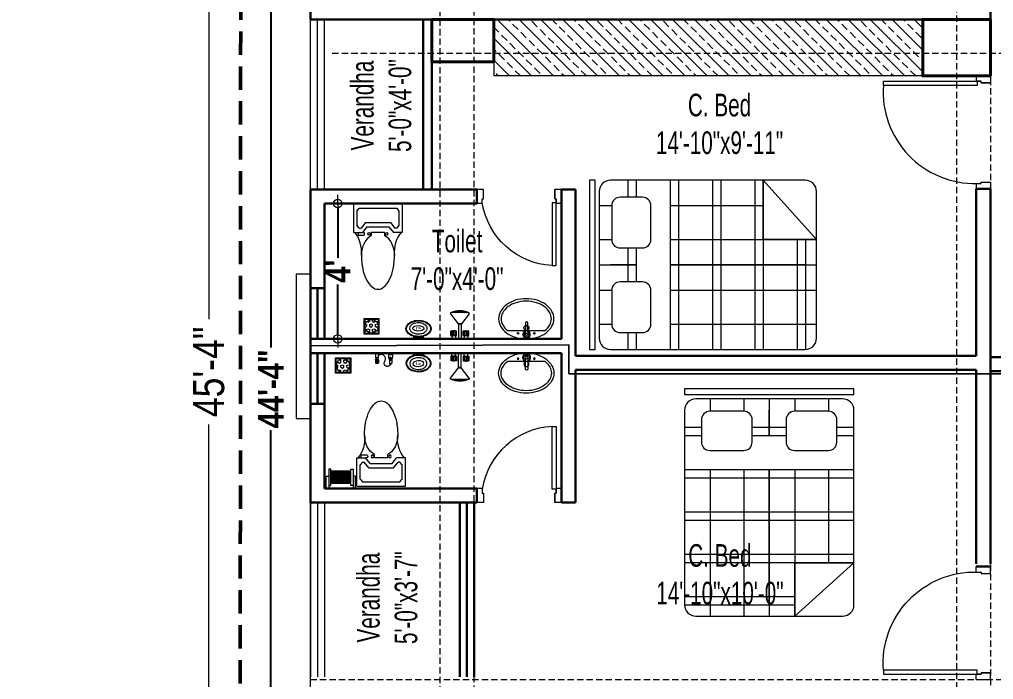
# Model space of a CAD drawing. Header units: inches. Extents: x 64086 to 138972, y -13497 to 16809.
# Drawn here: x 95059.7 to 95404.9, y -11753.7 to -11519.8 of the extents above; entities that cross this region are included whole.
import ezdxf

# ---------------------------------------------------------------- set-up
doc = ezdxf.new("R2010")
doc.units = ezdxf.units.IN
doc.header["$LTSCALE"] = 0.5
doc.header["$MEASUREMENT"] = 0
doc.header["$PDMODE"] = 2
doc.linetypes.add('DASHED', pattern=[0.75, 0.5, -0.25])
doc.layers.get('0').update_dxf_attribs({"lineweight": 13})
for name, color, linetype, lineweight in [('A-TOIL', 6, 'Continuous', 15), ('BEAM 2', 87, 'Continuous', 15), ('Boundary', 6, 'DASHED', 50), ('Center Line', 252, 'Continuous', 5), ('Column', 1, 'Continuous', 40), ('DIM', 5, 'Continuous', 13), ('DOOR', 30, 'Continuous', 20), ('e-tv+tel', 5, 'Continuous', 25), ('fixture', 24, 'Continuous', 13), ('fur', 42, 'Continuous', 15), ('P-BASIN1', 6, 'Continuous', 15), ('P-COMMODE', 6, 'Continuous', 15), ('P-FLOOR-DRAIN', 4, 'Continuous', 15), ('P-SH', 6, 'Continuous', 15), ('P-SHOWER', 7, 'Continuous', 15), ('P.cap', 4, 'Continuous', 20), ('railing', 30, 'Continuous', 15), ('Raling', 35, 'Continuous', 20), ('TEXT', 7, 'Continuous', 13), ('Text-2', 7, 'Continuous', 18), ('TEXT-IN', 7, 'Continuous', 15), ('text-s2', 7, 'Continuous', 20), ('Tree', 94, 'Continuous', 0), ('WALL', 7, 'Continuous', 30), ('WALL-0', 7, 'Continuous', 18), ('Wall_20', 253, 'Continuous', 20)]:
    doc.layers.add(name, color=color, linetype=linetype, lineweight=lineweight)
doc.layers.add('FURNITURE', color=157, linetype='Continuous')
doc.styles.add('1', font='ARIALN.TTF')
doc.styles.get("Standard").update_dxf_attribs({"font": 'ARIALNB.TTF'})
doc.styles.add('STYLE1', font='ARIALN.TTF', dxfattribs={"width": 0.8})
doc.linetypes.add('BATTING', pattern='A,0.0001,-0.1,[134,ltypeshp.shx,S=0.1,R=0,X=-0.1,Y=0],-0.2,[134,ltypeshp.shx,S=0.1,R=180,X=0.1,Y=0],-0.1', length=0.4001)
doc.dimstyles.new('1_8', dxfattribs={"dimtxt": 5, "dimasz": 1.5, "dimexe": 0.18, "dimexo": 0.0625, "dimgap": 0.125, "dimtad": 0, "dimdec": 0, "dimzin": 3, "dimdsep": 46, "dimlunit": 4, "dimtxsty": 'STYLE1', "dimblk": 'D', "dimcen": 3, "dimse1": 1, "dimse2": 1, "dimclrt": 7, "dimadec": 0, "dimazin": 0, "dimtfac": 1, "dimtdec": 0, "dimtix": 1, "dimtmove": 0, "dimatfit": 3, "dimldrblk": 'OPEN90', "dimfxl": 1, "dimtvp": 0.75, "dimtolj": 1, "dimtzin": 0, "dimarcsym": 0})
doc.dimstyles.new('Column Dim', dxfattribs={"dimtxt": 9, "dimasz": 1.5, "dimexe": 13.25, "dimexo": 11, "dimgap": 1, "dimtad": 0, "dimdec": 1, "dimzin": 0, "dimdsep": 46, "dimlunit": 4, "dimtxsty": 'Standard', "dimblk": 'DIM', "dimcen": 0, "dimse1": 1, "dimse2": 1, "dimclrd": 5, "dimclre": 5, "dimclrt": 7, "dimadec": 0, "dimazin": 0, "dimtfac": 1, "dimtdec": 1, "dimtofl": 0, "dimtmove": 2, "dimatfit": 3, "dimldrblk": 'DIM', "dimfxl": 1, "dimtolj": 1, "dimtzin": 0, "dimarcsym": 0})
doc.dimstyles.new('DIM-1-2', dxfattribs={"dimtxt": 8, "dimasz": 1.75, "dimexe": 3, "dimexo": 2, "dimgap": 3, "dimtad": 0, "dimdec": 0, "dimzin": 3, "dimdsep": 46, "dimlunit": 4, "dimtxsty": '1', "dimblk": 'OBLIQUE', "dimcen": 1, "dimdle": 2, "dimclrd": 256, "dimclre": 256, "dimclrt": 256, "dimadec": 0, "dimazin": 0, "dimtfac": 0.75, "dimtdec": 0, "dimtmove": 1, "dimatfit": 3, "dimldrblk": 'OBLIQUE', "dimfxl": 1, "dimtolj": 1, "dimtzin": 0, "dimlwd": -1, "dimlwe": -1, "dimarcsym": 0})
pattern_1 = [(225, (19362.28457, 30685.39488), (-0.0883883476, 0.0883883476), [])]

# ---------------------------------------------------------------- blocks, each defined once
blk = doc.blocks.new('D')
at = {"layer": 'DIM'}
for q in [(-1.125, 0), (0, 1.125), (1.125, 0), (0, -1.125)]:
    blk.add_line((0, 0), q, dxfattribs=at)
at = {"layer": 'DIM', "color": 6, "const_width": 0.375}
blk.add_lwpolyline([(-0.1875, 0, 1), (0.1875, 0, 1)], format="xyb", close=True, dxfattribs=at)
blk = doc.blocks.new('*D47')
at = {"layer": 'Defpoints', "color": 0, "transparency": 16777216}
for p in [(71204.6, -11684.75), (71193.77, -11806.11), (99510, -11806.11)]:
    blk.add_point(p, dxfattribs=at)
at = {"layer": 'text-s2', "color": 0, "lineweight": -2, "transparency": 16777216}
blk.add_line((71193.77, -11686.25), (71193.77, -11804.61), dxfattribs=at)
at = {"layer": 'text-s2', "color": 0, "lineweight": -2, "transparency": 16777216, "xscale": 1.5, "yscale": 1.5, "zscale": 1.5}
for p, rotation in [((71193.77, -11684.75), 90), ((71193.77, -11806.11), 270)]:
    blk.add_blockref('D', p, dxfattribs=dict(at, rotation=rotation))
at = {"layer": 'text-s2', "color": 7, "transparency": 16777216, "insert": (71189.94, -11745.43), "char_height": 5, "attachment_point": 5, "rotation": 90, "style": 'STYLE1'}
blk.add_mtext('\\A1;10\'-1"', dxfattribs=at)
blk = doc.blocks.new('_Open90')
at = {"layer": 'DIM', "color": 0, "lineweight": -2}
for p, q in [((0, 0), (-1, 0)), ((-0.5, 0.5), (0, 0)), ((0, 0), (-0.5, -0.5))]:
    blk.add_line(p, q, dxfattribs=at)
blk = doc.blocks.new('door-3')
at = {"layer": 'railing'}
for p, q in [((98873.42, -21113.88), (98873.42, -21080.69)), ((98873.42, -21080.69), (98874.85, -21080.69)), ((98874.85, -21080.69), (98874.85, -21113.88)), ((98836.75, -21118.64), (98836.75, -21113.64)), ((98838.65, -21113.64), (98836.75, -21113.64)), ((98838.66, -21113.88), (98838.66, -21115.31)), ((98838.66, -21113.88), (98838.66, -21115.31)), ((98874.85, -21113.88), (98873.42, -21113.88)), ((98876.75, -21113.64), (98874.85, -21113.64)), ((98874.85, -21113.88), (98874.85, -21115.31)), ((98874.85, -21115.31), (98874.85, -21113.88)), ((98876.75, -21113.64), (98876.75, -21118.64)), ((98838.66, -21115.31), (98839.13, -21115.31)), ((98839.13, -21115.31), (98839.13, -21118.64)), ((98839.13, -21115.31), (98839.13, -21118.64)), ((98874.37, -21115.31), (98874.37, -21118.64)), ((98874.37, -21118.64), (98874.37, -21115.31)), ((98874.37, -21115.31), (98874.85, -21115.31)), ((98839.13, -21118.64), (98836.75, -21118.64)), ((98876.75, -21118.64), (98874.37, -21118.64))]:
    blk.add_line(p, q, dxfattribs=at)
blk.add_arc((98871.12, -21113.08), 32.47, 85.9343, 181.4162, dxfattribs=at)
blk = doc.blocks.new('_Oblique')
at = {"color": 0, "linetype": 'ByBlock', "lineweight": -2}
blk.add_line((-0.5, -0.5), (0.5, 0.5), dxfattribs=at)
blk = doc.blocks.new('*D441')
at = {"layer": 'Defpoints', "color": 0, "ltscale": 3, "transparency": 16777216}
for p in [(95162.85, -11372.69), (95126.85, -11916.71), (95138.83, -11916.71)]:
    blk.add_point(p, dxfattribs=at)
at = {"layer": 'TEXT', "ltscale": 3, "transparency": 16777216}
for p, q in [((95128.85, -11372.69), (95123.85, -11372.69)), ((95126.85, -11370.69), (95126.85, -11626.02)), ((95126.85, -11918.71), (95126.85, -11663.39)), ((95128.85, -11916.71), (95123.85, -11916.71))]:
    blk.add_line(p, q, dxfattribs=at)
at = {"layer": 'TEXT', "ltscale": 3, "transparency": 16777216, "xscale": 1.75, "yscale": 1.75, "zscale": 1.75}
for p, rotation in [((95126.85, -11372.69), 90), ((95126.85, -11916.71), 270)]:
    blk.add_blockref('_Oblique', p, dxfattribs=dict(at, rotation=rotation))
at = {"layer": 'TEXT', "ltscale": 3, "transparency": 16777216, "insert": (95126.85, -11644.7), "char_height": 11, "attachment_point": 5, "rotation": 90, "style": '1'}
blk.add_mtext('\\A1;45\'-4"', dxfattribs=at)
blk = doc.blocks.new('toilet d')
at = {"layer": 'railing'}
for p, q in [((98951.72, -21113.88), (98951.72, -21091.64)), ((98951.72, -21091.64), (98953.15, -21091.64)), ((98953.15, -21091.64), (98953.15, -21113.88)), ((98925.06, -21118.64), (98925.06, -21113.64)), ((98927, -21113.64), (98925.06, -21113.64)), ((98926.96, -21113.88), (98926.96, -21115.31)), ((98926.96, -21113.88), (98926.96, -21115.31)), ((98953.15, -21113.88), (98951.72, -21113.88)), ((98955.06, -21113.64), (98953.15, -21113.64)), ((98953.15, -21113.88), (98953.15, -21115.31)), ((98953.15, -21115.31), (98953.15, -21113.88)), ((98955.06, -21113.64), (98955.06, -21118.64)), ((98926.96, -21115.31), (98927.44, -21115.31)), ((98927.44, -21115.31), (98927.44, -21118.64)), ((98927.44, -21115.31), (98927.44, -21118.64)), ((98952.68, -21115.31), (98952.68, -21118.64)), ((98952.68, -21118.64), (98952.68, -21115.31)), ((98952.68, -21115.31), (98953.15, -21115.31)), ((98927.44, -21118.64), (98925.06, -21118.64)), ((98955.06, -21118.64), (98952.68, -21118.64))]:
    blk.add_line(p, q, dxfattribs=at)
blk.add_arc((98953.17, -21118.15), 26.55, 93.112, 170.7406, dxfattribs=at)
blk = doc.blocks.new('p-basin11')
at = {"lineweight": 13}
for p, q in [((-0.49, 4.45), (-0.49, 0.85)), ((0.5, 0.86), (0.5, 4.45)), ((-7.44, 1.49), (7.15, 1.49))]:
    blk.add_line(p, q, dxfattribs=at)
for centre, radius in [((-3.35, 0.44), 0.298), ((-0.08, 2.58), 0.99), ((0, 0), 0.495), ((3.06, 0.44), 0.298)]:
    blk.add_circle(centre, radius, dxfattribs=at)
for centre, radius, start, end in [((-2.77, 4.78), 8.63, 126.0274, 150.3366), ((-1.18, 2.6), 11.33, 106.7647, 126.0274), ((-1.18, 2.6), 10.34, 106.7647, 126.0274), ((-1.18, 2.6), 10.34, 106.7647, 126.0274), ((-0.15, -0.85), 14.92, 90, 106.7647), ((-0.15, -0.85), 13.93, 90, 106.7647), ((-0.15, -0.85), 13.93, 90, 106.7647), ((-0.15, -0.85), 14.92, 73.2353, 90), ((-0.15, -0.85), 13.93, 73.2353, 90), ((-0.15, -0.85), 13.93, 73.2353, 90), ((0.89, 2.6), 10.34, 53.9726, 73.2353), ((0.89, 2.6), 10.34, 53.9726, 73.2353), ((0.89, 2.6), 11.33, 53.9726, 73.2353), ((2.48, 4.78), 8.63, 29.6634, 53.9726), ((-5.2, 6.16), 5.84, 150.3366, 180), ((-5.2, 6.16), 4.85, 150.3366, 180), ((-5.2, 6.16), 4.85, 150.3366, 180), ((-2.77, 4.78), 7.64, 126.0274, 150.3366), ((-2.77, 4.78), 7.64, 126.0274, 150.3366), ((2.48, 4.78), 7.64, 29.6634, 53.9726), ((4.9, 6.16), 4.85, 0, 29.6634), ((4.9, 6.16), 4.85, 360, 29.6634), ((4.9, 6.16), 5.84, 0, 29.6634), ((-5.2, 6.16), 5.84, 180, 209.6634), ((-5.2, 6.16), 4.85, 180, 209.6634), ((0, 4.45), 0.495, 0, 180), ((4.9, 6.16), 4.85, 330.3366, 0), ((4.9, 6.16), 5.84, 330.3366, 0), ((-2.77, 7.54), 8.63, 209.6634, 233.9726), ((-2.77, 7.54), 7.64, 209.6634, 232.3), ((-1.18, 9.72), 11.33, 233.9726, 253.2353), ((0, 0), 1.48, 109.6514, 70.3603), ((0, 0), 0.99, 120.3431, 59.7554), ((0.89, 9.72), 11.33, 286.7647, 306.0274), ((2.48, 7.54), 7.64, 307.7, 330.3366), ((2.48, 7.54), 8.63, 306.0274, 330.3366), ((-0.15, 13.16), 14.92, 253.2353, 270), ((-0.15, 13.16), 14.92, 270, 286.7647)]:
    blk.add_arc(centre, radius, start, end, dxfattribs=at)
blk = doc.blocks.new('pp-sh')
at = {"ltscale": 0.01}
h = blk.add_hatch(dxfattribs=at)
h.set_pattern_fill('ANSI31', color=256, style=0)
h.set_pattern_definition(pattern_1)
h.paths.add_polyline_path([(18743.58, 25839.35), (18749.1, 25839.35, 0.199471)])
h = blk.add_hatch(dxfattribs=at)
h.set_pattern_fill('ANSI31', color=256, style=0)
h.set_pattern_definition(pattern_1)
h.paths.add_polyline_path([(18745.89, 25835.65), (18746.8, 25835.65, -0.163612), (18746.84, 25835.78), (18745.84, 25835.78, -0.163612)])
for p, q in [((18743.4, 25839), (18745.84, 25835.78)), ((18749.1, 25839.35), (18743.58, 25839.35)), ((18749.28, 25839), (18746.84, 25835.78)), ((18746.84, 25835.78), (18745.84, 25835.78)), ((18746.8, 25835.65), (18745.89, 25835.65)), ((18745.89, 25835.65), (18745.89, 25831.13)), ((18746.8, 25835.65), (18746.8, 25831.13)), ((18745.28, 25833.51), (18743.51, 25833.51)), ((18743.51, 25832.08), (18743.51, 25833.51)), ((18745.28, 25832.08), (18743.51, 25832.08)), ((18743.8, 25832.04), (18743.8, 25831.13)), ((18743.95, 25832.08), (18743.95, 25833.51)), ((18744.54, 25833.62), (18744.26, 25833.62)), ((18744.26, 25833.59), (18744.26, 25833.62)), ((18744.4, 25833.59), (18744.4, 25833.62)), ((18744.4, 25832.08), (18744.4, 25833.51)), ((18744.54, 25833.59), (18744.54, 25833.62)), ((18744.84, 25832.08), (18744.84, 25833.51)), ((18744.99, 25832.04), (18744.99, 25831.13)), ((18745.28, 25832.08), (18745.28, 25833.51)), ((18747.4, 25832.08), (18747.4, 25833.51)), ((18747.4, 25833.51), (18749.17, 25833.51)), ((18747.4, 25832.08), (18749.17, 25832.08)), ((18747.69, 25832.04), (18747.69, 25831.13)), ((18747.84, 25832.08), (18747.84, 25833.51)), ((18748.15, 25833.59), (18748.15, 25833.62)), ((18748.15, 25833.62), (18748.42, 25833.62)), ((18748.29, 25833.59), (18748.29, 25833.62)), ((18748.29, 25832.08), (18748.29, 25833.51)), ((18748.42, 25833.59), (18748.42, 25833.62)), ((18748.73, 25832.08), (18748.73, 25833.51)), ((18748.88, 25832.04), (18748.88, 25831.13)), ((18749.17, 25832.08), (18749.17, 25833.51)), ((18748.88, 25831.13), (18743.8, 25831.13)), ((18746.8, 25831.13), (18745.89, 25831.13))]:
    blk.add_line(p, q, dxfattribs=at)
for centre, radius, start, end in [((18743.58, 25839.13), 0.222, 90, 216.0286), ((18746.34, 25832.71), 7.19, 67.4384, 112.5616), ((18749.1, 25839.13), 0.222, 323.9714, 90), ((18745.67, 25835.65), 0.222, 0, 37.1678), ((18747.02, 25835.65), 0.222, 142.8322, 180), ((18743.73, 25832.87), 0.68, 70.9882, 109.0118), ((18743.73, 25832.72), 0.68, 250.9882, 289.0118), ((18743.73, 25833.55), 0, 152.3346, 180), ((18744.4, 25832.37), 1.22, 68.7379, 111.2621), ((18744.18, 25832.87), 0.68, 70.9882, 109.0118), ((18744.18, 25832.72), 0.68, 250.9882, 289.0118), ((18744.62, 25832.87), 0.68, 70.9882, 109.0118), ((18744.62, 25832.72), 0.68, 250.9882, 289.0118), ((18745.06, 25832.87), 0.68, 70.9882, 109.0118), ((18745.06, 25832.72), 0.68, 250.9882, 289.0118), ((18747.62, 25832.87), 0.68, 70.9882, 109.0118), ((18747.62, 25832.72), 0.68, 250.9882, 289.0118), ((18748.29, 25832.37), 1.22, 68.7379, 111.2621), ((18748.06, 25832.87), 0.68, 70.9882, 109.0118), ((18748.06, 25832.72), 0.68, 250.9882, 289.0118), ((18748.51, 25832.87), 0.68, 70.9882, 109.0118), ((18748.51, 25832.72), 0.68, 250.9882, 289.0118), ((18748.95, 25832.87), 0.68, 70.9882, 109.0118), ((18748.95, 25832.72), 0.68, 250.9882, 289.0118), ((18748.95, 25833.55), 0, 0, 27.6654)]:
    blk.add_arc(centre, radius, start, end, dxfattribs=at)
blk = doc.blocks.new('RY')
at = {"layer": 'fixture'}
for p, q in [((227073.05, -59649.09), (227072.37, -59649.09)), ((227073.05, -59652.62), (227073.05, -59649.09)), ((227072.39, -59652.62), (227073.05, -59652.62)), ((227073.05, -59649.32), (227072.43, -59649.32)), ((227073.05, -59652.4), (227072.45, -59652.4)), ((227073.05, -59649.54), (227072.48, -59649.54)), ((227073.05, -59652.18), (227072.49, -59652.18)), ((227073.05, -59649.76), (227072.52, -59649.76)), ((227073.05, -59651.96), (227072.54, -59651.96)), ((227073.05, -59649.98), (227072.56, -59649.98)), ((227073.05, -59651.74), (227072.57, -59651.74)), ((227073.05, -59650.2), (227072.59, -59650.2)), ((227073.05, -59651.52), (227072.59, -59651.52)), ((227073.05, -59650.42), (227072.61, -59650.42)), ((227073.05, -59651.3), (227072.61, -59651.3)), ((227073.05, -59650.64), (227072.62, -59650.64)), ((227073.05, -59651.08), (227072.62, -59651.08)), ((227073.05, -59650.86), (227072.63, -59650.86))]:
    blk.add_line(p, q, dxfattribs=at)
at = {"layer": 'fixture', "color": 37}
blk.add_ellipse((227069.56, -59650.94), major_axis=(0.03, 1.96), ratio=0.508227, dxfattribs=at)
at = {"layer": 'fixture'}
for points, knots in [([(227069.67, -59655.34), (227070.14, -59655.34), (227070.61, -59655.17), (227071.49, -59654.46), (227071.88, -59653.92), (227072.44, -59652.6), (227072.61, -59651.83), (227072.64, -59650.26), (227072.52, -59649.46), (227072.02, -59648.09), (227071.65, -59647.51), (227070.8, -59646.71), (227070.32, -59646.49), (227069.39, -59646.39), (227068.91, -59646.52), (227068.01, -59647.13), (227067.6, -59647.62), (227066.98, -59648.88), (227066.78, -59649.63), (227066.67, -59651.2), (227066.76, -59652), (227067.19, -59653.43), (227067.53, -59654.05), (227068.36, -59654.94), (227068.83, -59655.21), (227069.42, -59655.33), (227069.54, -59655.34), (227069.67, -59655.34)], [0, 0, 0, 0, 0.512242, 0.512242, 1.024485, 1.024485, 1.536727, 1.536727, 2.04897, 2.04897, 2.561212, 2.561212, 3.073455, 3.073455, 3.585697, 3.585697, 4.09794, 4.09794, 4.610182, 4.610182, 5.122425, 5.122425, 5.634667, 5.634667, 6.14691, 6.14691, 6.283185, 6.283185, 6.283185, 6.283185]), ([(227069.67, -59655.14), (227070.05, -59655.14), (227070.44, -59655.01), (227071.19, -59654.47), (227071.55, -59654.05), (227072.1, -59652.97), (227072.3, -59652.32), (227072.46, -59650.96), (227072.43, -59650.24), (227072.15, -59648.92), (227071.9, -59648.32), (227071.27, -59647.37), (227070.89, -59647.03), (227070.12, -59646.65), (227069.74, -59646.59), (227068.97, -59646.73), (227068.58, -59646.93), (227067.86, -59647.63), (227067.53, -59648.13), (227067.07, -59649.31), (227066.93, -59650), (227066.89, -59651.43), (227067, -59652.18), (227067.43, -59653.43), (227067.73, -59653.96), (227068.41, -59654.72), (227068.79, -59654.96), (227069.34, -59655.12), (227069.5, -59655.14), (227069.67, -59655.14)], [0, 0, 0, 0, 0.466932, 0.466932, 0.933864, 0.933864, 1.400796, 1.400796, 1.867727, 1.867727, 2.334659, 2.334659, 2.801591, 2.801591, 3.268523, 3.268523, 3.735455, 3.735455, 4.202387, 4.202387, 4.669318, 4.669318, 5.165008, 5.165008, 5.62593, 5.62593, 6.080806, 6.080806, 6.283185, 6.283185, 6.283185, 6.283185])]:
    blk.add_open_spline(points, degree=3, knots=knots, dxfattribs=at)
at = {"layer": 'fixture', "color": 37}
blk.add_open_spline([(227069.6, -59647.92), (227069.34, -59647.91), (227069.09, -59647.98), (227068.25, -59648.39), (227067.93, -59648.94), (227067.55, -59650.04), (227067.47, -59650.66), (227067.53, -59651.62), (227067.59, -59651.97), (227067.78, -59652.58), (227067.9, -59652.86), (227068.21, -59653.33), (227068.41, -59653.53), (227068.88, -59653.84), (227069.16, -59653.93), (227069.74, -59653.97), (227070.04, -59653.9), (227070.53, -59653.65), (227070.73, -59653.47), (227071.05, -59653.09), (227071.17, -59652.88), (227071.47, -59652.22), (227071.57, -59651.72), (227071.64, -59650.73), (227071.6, -59650.22), (227071.4, -59649.43), (227071.28, -59649.13), (227070.94, -59648.58), (227070.71, -59648.32), (227070.17, -59648.01), (227069.9, -59647.92), (227069.6, -59647.92)], degree=3, knots=[0, 0, 0, 0, 0.251826, 0.251826, 0.981976, 0.981976, 1.712126, 1.712126, 2.138681, 2.138681, 2.508948, 2.508948, 2.825837, 2.825837, 3.120106, 3.120106, 3.414376, 3.414376, 3.708645, 3.708645, 4.002915, 4.002915, 4.608496, 4.608496, 5.214077, 5.214077, 5.606251, 5.606251, 5.998425, 5.998425, 6.283185, 6.283185, 6.283185, 6.283185], dxfattribs=at)
at = {"layer": 'fixture', "color": 37, "text_generation_flag": 4}
blk.add_text('Lux ', height=0.75, rotation=90, dxfattribs=at).set_placement((227069.24, -59651.81))
blk = doc.blocks.new('*X21')
at = {"color": 0}
for p, q in [((349.22, 2157.49), (349.37, 2157.49)), ((349.69, 2156.94), (349.37, 2157.49)), ((350.31, 2158.03), (350.62, 2158.57)), ((350.62, 2157.49), (350.31, 2158.03)), ((350.62, 2158.57), (351.25, 2158.57)), ((350.62, 2157.49), (351.25, 2157.49)), ((351.56, 2158.03), (351.25, 2158.57)), ((351.25, 2157.49), (351.56, 2158.03)), ((352.19, 2156.94), (352.5, 2157.49)), ((352.5, 2157.49), (353.12, 2157.49)), ((353.44, 2156.94), (353.12, 2157.49)), ((348.86, 2156.4), (349.37, 2156.4)), ((349, 2155.32), (349.37, 2155.32)), ((349.37, 2156.4), (349.69, 2156.94)), ((349.69, 2154.78), (349.37, 2155.32)), ((349.51, 2154.48), (349.69, 2154.78)), ((350.31, 2155.86), (350.62, 2156.4)), ((350.62, 2155.32), (350.31, 2155.86)), ((350.41, 2153.86), (350.62, 2154.24)), ((350.62, 2156.4), (351.25, 2156.4)), ((350.62, 2155.32), (351.25, 2155.32)), ((350.62, 2154.24), (351.25, 2154.24)), ((351.56, 2155.86), (351.25, 2156.4)), ((351.25, 2155.32), (351.56, 2155.86)), ((351.56, 2153.7), (351.25, 2154.24)), ((352.5, 2156.4), (352.19, 2156.94)), ((352.19, 2154.78), (352.5, 2155.32)), ((352.5, 2154.24), (352.19, 2154.78)), ((352.5, 2156.4), (353.12, 2156.4)), ((352.5, 2155.32), (353.12, 2155.32)), ((352.5, 2154.24), (352.92, 2154.24)), ((353.12, 2156.4), (353.44, 2156.94)), ((353.43, 2154.79), (353.12, 2155.32)), ((351.56, 2153.69), (351.56, 2153.7))]:
    blk.add_line(p, q, dxfattribs=at)
blk = doc.blocks.new('P-FLOOR')
at = {"layer": 'P-FLOOR-DRAIN'}
for points in [[(-2.08, 5.48), (-2.08, 0.98), (2.42, 0.98), (2.42, 5.48)], [(-1.85, 5.25), (-1.85, 1.2), (2.2, 1.2), (2.2, 5.25)]]:
    blk.add_lwpolyline(points, close=True, dxfattribs=at)
blk.add_circle((0.17, 3.23), 2.02, dxfattribs=at)
at = {"layer": 'P-FLOOR-DRAIN', "xscale": 0.8, "yscale": 0.8, "zscale": 0.8, "rotation": 270}
blk.add_blockref('*X21', (-1724.74, 284.25), dxfattribs=at)
blk = doc.blocks.new('A$C3B0820DD')
at = {"layer": 'A-TOIL'}
for p, q in [((0, 26.47), (0, 17.65)), ((0, 26.47), (15.1, 26.47)), ((1.03, 24.26), (1.72, 25.14)), ((1.03, 24.26), (1.03, 19.85)), ((1.72, 25.14), (13.38, 25.14)), ((13.38, 25.14), (14.07, 24.26)), ((14.07, 24.26), (14.07, 19.85)), ((15.1, 26.47), (15.1, 17.65)), ((1.72, 18.97), (1.03, 19.85)), ((1.72, 18.97), (2.32, 18.97)), ((3.69, 20.73), (2.32, 18.97)), ((4.12, 19.41), (2.74, 17.65)), ((3.69, 20.73), (11.41, 20.73)), ((4.12, 19.41), (10.98, 19.41)), ((10.98, 19.41), (12.35, 17.65)), ((11.41, 20.73), (12.78, 18.97)), ((13.38, 18.97), (12.78, 18.97)), ((14.07, 19.85), (13.38, 18.97)), ((0, 17.65), (2.74, 17.65)), ((1.37, 17.65), (1.37, 16.76)), ((1.37, 16.76), (3.09, 16.76)), ((3.09, 17.65), (2.74, 17.65)), ((5.49, 17.65), (5.49, 16.65)), ((9.61, 17.65), (5.49, 17.65)), ((9.61, 17.65), (9.61, 16.65)), ((15.1, 17.65), (12.35, 17.65))]:
    blk.add_line(p, q, dxfattribs=at)
for centre, major_axis, start_param, end_param in [((-3.71, 11.66), (0, 7.94), 4.576272, 5.566047), ((7.55, 10.59), (0, 6.62), 0.411517, 1.570796), ((3.09, 17.2), (0, 0.441), 3.141593, 6.283185), ((4.8, 17.2), (0, 0.441), 4.712389, 10.995574), ((7.55, 10.59), (0, 6.62), -1.570796, -0.411517), ((10.29, 17.2), (0, 0.441), 4.712389, 10.995574), ((18.81, 11.66), (0, 7.94), 0.717138, 1.706913), ((15.53, 10.59), (0, 16.88), 1.570797, 1.824118), ((-0.44, 10.59), (0, 16.88), 4.459068, 4.712388), ((11.59, 9.28), (0, 11.65), 1.824118, 2.129396), ((3.5, 9.28), (0, 11.65), 4.153789, 4.459067), ((9.11, 7.28), (0, 7.88), 2.129396, 2.556312), ((5.99, 7.28), (0, 7.88), 3.726874, 4.153789), ((7.55, 4.25), (0, 4.25), 2.556313, 3.141592), ((7.55, 4.25), (0, 4.25), 3.141593, 3.726873)]:
    blk.add_ellipse(centre, major_axis=major_axis, ratio=0.777778, start_param=start_param, end_param=end_param, dxfattribs=at)
blk = doc.blocks.new('lilklkl')
at = {"color": 23}
for p, q in [((19201.27, -4998.29), (19141.27, -4998.29)), ((19141.27, -4998.29), (19141.27, -5000.29)), ((19141.27, -5000.29), (19201.27, -5000.29)), ((19201.27, -5000.29), (19201.27, -4998.29)), ((19167.27, -5001.79), (19145.27, -5001.79)), ((19197.27, -5001.79), (19162.27, -5001.79)), ((19171.27, -5001.79), (19171.27, -5014.9)), ((19141.27, -5005.79), (19141.27, -5074.79)), ((19171.27, -5014.9), (19171.27, -5005.79)), ((19201.27, -5074.79), (19201.27, -5005.79)), ((19171.27, -5074.79), (19171.27, -5026.9)), ((19171.27, -5026.9), (19171.27, -5078.79)), ((19145.27, -5078.79), (19175.27, -5078.79)), ((19175.27, -5078.79), (19197.27, -5078.79))]:
    blk.add_line(p, q, dxfattribs=at)
at = {"color": 33}
for p, q in [((19150.27, -5001.79), (19150.27, -5006.19)), ((19162.27, -5001.79), (19162.27, -5006.19)), ((19180.27, -5001.79), (19180.27, -5006.19)), ((19192.27, -5001.79), (19192.27, -5006.19)), ((19147.23, -5011.9), (19141.27, -5011.9)), ((19171.27, -5011.9), (19165.21, -5011.9)), ((19177.23, -5011.9), (19171.27, -5011.9)), ((19201.27, -5011.9), (19195.21, -5011.9)), ((19147.24, -5014.9), (19141.27, -5014.9)), ((19171.27, -5014.9), (19165.2, -5014.9)), ((19177.24, -5014.9), (19171.27, -5014.9)), ((19201.27, -5014.9), (19195.2, -5014.9)), ((19171.27, -5026.9), (19141.27, -5026.9)), ((19150.27, -5026.9), (19150.27, -5078.79)), ((19162.27, -5026.9), (19162.27, -5078.79)), ((19201.27, -5026.9), (19171.27, -5026.9)), ((19180.27, -5026.9), (19180.27, -5078.79)), ((19192.27, -5026.9), (19192.27, -5059.9)), ((19171.27, -5029.9), (19141.27, -5029.9)), ((19201.27, -5029.9), (19171.27, -5029.9)), ((19171.27, -5041.9), (19141.27, -5041.9)), ((19201.27, -5041.9), (19171.27, -5041.9)), ((19171.27, -5044.9), (19141.27, -5044.9)), ((19201.27, -5044.9), (19171.27, -5044.9)), ((19171.27, -5056.9), (19141.27, -5056.9)), ((19171.27, -5059.9), (19141.27, -5059.9)), ((19201.27, -5056.9), (19171.27, -5056.9)), ((19201.27, -5059.9), (19171.27, -5059.9)), ((19171.27, -5071.9), (19141.27, -5071.9)), ((19180.27, -5071.9), (19171.27, -5071.9)), ((19171.27, -5074.9), (19141.27, -5074.9)), ((19180.27, -5074.9), (19171.27, -5074.9))]:
    blk.add_line(p, q, dxfattribs=at)
at = {"color": 40}
for p, q in [((19162.21, -5006.19), (19150.23, -5006.19)), ((19192.21, -5006.19), (19180.23, -5006.19)), ((19147.23, -5009.2), (19147.24, -5017.1)), ((19165.2, -5017.09), (19165.21, -5009.2)), ((19177.23, -5009.2), (19177.24, -5017.1)), ((19195.2, -5017.09), (19195.21, -5009.2)), ((19150.24, -5020.09), (19162.2, -5020.09)), ((19180.24, -5020.09), (19192.2, -5020.09))]:
    blk.add_line(p, q, dxfattribs=at)
at = {"color": 23}
for centre, start, end in [((19145.27, -5005.79), 90, 180), ((19197.27, -5005.79), 0, 90), ((19145.27, -5074.79), 180, 270), ((19197.27, -5074.79), 270, 0)]:
    blk.add_arc(centre, 4, start, end, dxfattribs=at)
at = {"color": 40}
for centre, start, end in [((19150.23, -5009.19), 90, 180.1414), ((19162.21, -5009.19), 359.8975, 90), ((19180.23, -5009.19), 90, 180.1414), ((19192.21, -5009.19), 359.8975, 90), ((19150.24, -5017.09), 180.1414, 270), ((19162.2, -5017.09), 270, 359.8975), ((19180.24, -5017.09), 180.1414, 270), ((19192.2, -5017.09), 270, 359.8975)]:
    blk.add_arc(centre, 3, start, end, dxfattribs=at)
at = {"layer": 'DOOR'}
for p, q in [((19201.27, -5059.9), (19180.27, -5078.79)), ((19180.27, -5078.79), (19180.27, -5059.9)), ((19180.27, -5059.9), (19201.27, -5059.9))]:
    blk.add_line(p, q, dxfattribs=at)
blk = doc.blocks.new('A$C32C23EB6')
at = {"layer": 'fur'}
blk.add_blockref('lilklkl', (-19141.27, 5078.79), dxfattribs=at)
blk = doc.blocks.new('TISSUE-2')
at = {"color": 11}
for points in [[(-2.88, 0), (-3.49, 0), (-3.49, -2.95), (-2.88, -2.95)], [(2.88, 0), (3.49, 0), (3.49, -2.95), (2.88, -2.95)], [(-2.38, -4.57), (-2.88, -4.57), (-2.88, -0.73), (-2.38, -0.73)], [(2.38, -4.57), (2.88, -4.57), (2.88, -0.73), (2.38, -0.73)]]:
    blk.add_lwpolyline(points, close=True, dxfattribs=at)
mesh = blk.add_polymesh((2, 13), dxfattribs=at)
for k, corner in enumerate([(2.38, -4.08), (2.38, -3.99, 0.33), (2.38, -3.83, 0.63), (2.38, -3.6, 0.89), (2.38, -3.32, 1.08), (2.38, -3, 1.2), (2.38, -2.65, 1.25), (2.38, -2.31, 1.2), (2.38, -1.99, 1.08), (2.38, -1.71, 0.89), (2.38, -1.48, 0.63), (2.38, -1.32, 0.33), (2.38, -1.23), (-2.38, -4.08), (-2.38, -3.99, 0.33), (-2.38, -3.83, 0.63), (-2.38, -3.6, 0.89), (-2.38, -3.32, 1.08), (-2.38, -3, 1.2), (-2.38, -2.65, 1.25), (-2.38, -2.31, 1.2), (-2.38, -1.99, 1.08), (-2.38, -1.71, 0.89), (-2.38, -1.48, 0.63), (-2.38, -1.32, 0.33), (-2.38, -1.23)]):
    mesh.set_mesh_vertex(divmod(k, 13), corner)
blk = doc.blocks.new('P-SH')
at = {"layer": 'Tree', "lineweight": 9}
for p, q in [((-82, 8), (-77, 13)), ((-82, 8), (-82, -25)), ((-78, 12), (-50, 12)), ((-52, 31), (-77, 31)), ((-77, 13), (-52, 13)), ((-54, 29), (-74, 29)), ((-47, 8), (-52, 13)), ((-47, 8), (-47, -25)), ((113, 64), (63, 64)), ((85, 13), (74, 13)), ((75, 13), (75, -31)), ((102, 13), (91, 13)), ((101, 13), (101, -31)), ((-82, -25), (-77, -30)), ((-78, -28), (-50, -28)), ((-77, -30), (-52, -30)), ((-47, -25), (-52, -30)), ((94, -38), (82, -38))]:
    blk.add_line(p, q, dxfattribs=at)
at = {"layer": 'Tree', "lineweight": 0}
for p, q in [((-81, 9), (-81, -26)), ((-78, 12), (-78, -28)), ((-78, 10), (-78, -27)), ((-74, 12), (-74, -28)), ((-72, 12), (-72, -28)), ((-66, 12), (-66, -28)), ((-63, 12), (-63, -28)), ((-57, 12), (-57, -28)), ((-54, 12), (-54, -28)), ((-50, 12), (-50, -28)), ((-48, 9), (-48, -26))]:
    blk.add_line(p, q, dxfattribs=at)
at = {"layer": 'Tree', "linetype": 'BATTING', "lineweight": 0, "ltscale": 0.05}
for p, q in [((-46, 57), (-52, 57)), ((85, -43), (85, -38))]:
    blk.add_line(p, q, dxfattribs=at)
at = {"layer": 'Tree', "lineweight": 9}
blk.add_lwpolyline([(-77, 31), (-77, 83), (-52, 83), (-52, 31)], dxfattribs=at)
at = {"layer": 'Tree', "lineweight": 0}
for points in [[(-74, 13), (-74, 31)], [(-54, 31), (-54, 13)]]:
    blk.add_lwpolyline(points, dxfattribs=at)
at = {"layer": 'Tree', "linetype": 'BATTING', "lineweight": 0, "ltscale": 0.05}
blk.add_lwpolyline([(85, -43, -0.444808), (42, -66, -0.536293), (28, -1, 0.793827), (-46, 57, 2.054494)], format="xyb", dxfattribs=at)
at = {"layer": 'Tree', "lineweight": 9}
blk.add_lwpolyline([(113, 43), (113, 70, 0.414214), (107, 77), (69, 77, 0.414214), (63, 70), (63, 43)], format="xyb", dxfattribs=at)
at = {"layer": 'Tree', "lineweight": 0}
blk.add_lwpolyline([(91, 0), (85, 0), (85, 38), (91, 38)], close=True, dxfattribs=at)
at = {"layer": 'Tree', "lineweight": 9}
for centre, radius, start, end in [((116, 47), 53.1, 176.6429, 220.6059), ((60, 47), 53.1, 319.3941, 3.3571), ((82, -31), 6.35, 180, 270), ((94, -31), 6.35, 270, 0)]:
    blk.add_arc(centre, radius, start, end, dxfattribs=at)
blk = doc.blocks.new('DIM')
at = {"layer": 'DIM'}
for q in [(-2, 0), (0, 2), (0, -2), (2, 0)]:
    blk.add_line((0, 0), q, dxfattribs=at)
blk.add_circle((0, 0), 1, dxfattribs=at)
blk = doc.blocks.new('*D462')
at = {"layer": 'Defpoints', "color": 0, "ltscale": 15, "transparency": 16777216}
for p in [(95162.83, -11384.69), (95148.82, -11916.71), (95162.83, -11916.71)]:
    blk.add_point(p, dxfattribs=at)
at = {"layer": 'TEXT-IN', "color": 5, "lineweight": -2, "ltscale": 15, "transparency": 16777216}
for p, q in [((95148.82, -11386.19), (95148.82, -11636.06)), ((95148.82, -11915.21), (95148.82, -11665.33))]:
    blk.add_line(p, q, dxfattribs=at)
at = {"layer": 'TEXT-IN', "color": 5, "lineweight": -2, "ltscale": 15, "transparency": 16777216, "xscale": 1.5, "yscale": 1.5, "zscale": 1.5}
for p, rotation in [((95148.82, -11384.69), 90), ((95148.82, -11916.71), 270)]:
    blk.add_blockref('DIM', p, dxfattribs=dict(at, rotation=rotation))
at = {"layer": 'TEXT-IN', "color": 7, "ltscale": 15, "transparency": 16777216, "insert": (95148.82, -11650.7), "char_height": 9, "attachment_point": 5, "rotation": 90}
blk.add_mtext('\\A1;44\'-4"', dxfattribs=at)
blk = doc.blocks.new('*D551')
at = {"layer": 'Defpoints', "color": 0, "lineweight": 30, "ltscale": 15, "transparency": 16777216}
for p in [(95173.31, -11585.03), (95172.51, -11633.03), (95173.31, -11633.03)]:
    blk.add_point(p, dxfattribs=at)
at = {"layer": 'WALL', "color": 5, "lineweight": -2, "ltscale": 15, "transparency": 16777216}
for p, q in [((95172.51, -11586.53), (95172.51, -11604.26)), ((95172.51, -11631.53), (95172.51, -11613.8))]:
    blk.add_line(p, q, dxfattribs=at)
at = {"layer": 'WALL', "color": 5, "lineweight": -2, "ltscale": 15, "transparency": 16777216, "xscale": 1.5, "yscale": 1.5, "zscale": 1.5}
for p, rotation in [((95172.51, -11585.03), 90), ((95172.51, -11633.03), 270)]:
    blk.add_blockref('DIM', p, dxfattribs=dict(at, rotation=rotation))
at = {"layer": 'WALL', "color": 7, "lineweight": 30, "ltscale": 15, "transparency": 16777216, "insert": (95172.51, -11609.03), "char_height": 9, "attachment_point": 5, "rotation": 90}
blk.add_mtext("\\A1;4'", dxfattribs=at)

msp = doc.modelspace()

# ---------------------------------------------------------------- hatches: boundary and pattern name
at = {"layer": 'Center Line', "linetype": 'ByBlock', "ltscale": 3}
h = msp.add_hatch(dxfattribs=at)
h.set_pattern_fill('ANSI33', color=256, scale=22, angle=270, style=0)
h.set_pattern_definition([(315, (20895.5574, 30891.96), (3.8890873, 3.8890873), []), (315, (20895.5574, 30888.071), (3.8890873, 3.8890873), [2.75, -1.375])])
h.paths.add_polyline_path([(95379.83, -11519.84), (95227.83, -11519.84), (95227.83, -11531.84), (95379.83, -11531.84)])
h.paths.add_polyline_path([(95379.83, -11531.84), (95227.83, -11531.84), (95227.83, -11534.84), (95227.83, -11539.84), (95379.83, -11539.84)])

# ---------------------------------------------------------------- linework, layer by layer
at = {"layer": 'BEAM 2', "linetype": 'DASHED', "ltscale": 9}
for p, q in [((95391.83, -11376.69), (95391.83, -11896.71)), ((95208.83, -11896.71), (95208.83, -11384.69)), ((95220.83, -11916.71), (95220.83, -11384.69)), ((95403.83, -11395.69), (95403.83, -11916.71)), ((96235.97, -11531.84), (95169.97, -11531.84)), ((95162.83, -11753.71), (96337.83, -11753.71))]:
    msp.add_line(p, q, dxfattribs=at)
at = {"layer": 'Boundary', "color": 1, "ltscale": 33}
msp.add_lwpolyline([(96338.26, -11335.63), (96481.85, -11940.62), (95137.85, -11940.71), (95138.26, -11336.71), (96338.26, -11335.63)], dxfattribs=at)
at = {"layer": 'Center Line', "linetype": 'ByBlock', "ltscale": 3}
for p in [(95227.83, -11534.84), (95379.83, -11539.84)]:
    msp.add_line(p, (95227.83, -11539.84), dxfattribs=at)
at = {"layer": 'Column'}
for points in [[(95205.83, -11519.84), (95205.83, -11534.84), (95227.83, -11534.84), (95227.83, -11519.84)], [(95205.83, -11519.84), (95205.83, -11534.84), (95227.83, -11534.84), (95227.83, -11519.84)], [(95403.83, -11539.84), (95403.83, -11519.84), (95379.83, -11519.84), (95379.83, -11539.84)], [(95403.83, -11539.84), (95403.83, -11519.84), (95379.83, -11519.84), (95379.83, -11539.84)]]:
    msp.add_lwpolyline(points, close=True, dxfattribs=at)
at = {"layer": 'e-tv+tel', "lineweight": 30}
for p, q in [((95202.83, -11580.03), (95202.83, -11519.84)), ((95205.83, -11580.03), (95205.83, -11519.84)), ((95162.83, -11633.03), (95162.83, -11615.03)), ((95165.33, -11615.03), (95165.33, -11633.03)), ((95167.83, -11615.03), (95167.83, -11633.03)), ((95162.83, -11656.03), (95162.83, -11638.03)), ((95165.33, -11656.03), (95165.33, -11638.03)), ((95167.83, -11656.03), (95167.83, -11638.03)), ((95215.83, -11691.03), (95215.83, -11752.71)), ((95218.33, -11691.03), (95218.33, -11752.71)), ((95220.83, -11691.03), (95220.83, -11752.71))]:
    msp.add_line(p, q, dxfattribs=at)
at = {"layer": 'P-BASIN1', "lineweight": 40}
for points in [[(95205.83, -11519.84), (95205.83, -11534.84), (95227.83, -11534.84), (95227.83, -11519.84)], [(95403.83, -11539.84), (95403.83, -11519.84), (95379.83, -11519.84), (95379.83, -11539.84)]]:
    msp.add_lwpolyline(points, close=True, dxfattribs=at)
at = {"layer": 'P.cap', "ltscale": 15}
msp.add_lwpolyline([(95162.83, -11390.69), (96228.83, -11390.69), (96228.83, -11408.71), (96264.83, -11408.71), (96264.83, -11502.9), (96228.83, -11502.9), (96228.83, -11530.84), (96264.77, -11530.84), (96264.83, -11637.34), (96291.83, -11637.34), (96291.83, -11637.37), (96315.83, -11636.68), (96315.83, -11733.71), (96333.04, -11733.63), (96332.83, -11822.71), (96349.83, -11822.71), (96349.83, -11916.71), (95780.82, -11916.71), (95780.82, -11929.71), (95670.82, -11929.71), (95670.82, -11916.71), (95162.83, -11916.71), (95162.83, -11390.69)], dxfattribs=at)
at = {"layer": 'Raling'}
for p, q in [((95162.83, -11578.53), (95162.83, -11519.84)), ((95165.33, -11580.03), (95165.33, -11519.84)), ((95167.83, -11580.03), (95167.83, -11519.84)), ((95162.83, -11691.03), (95162.83, -11752.71)), ((95165.33, -11691.03), (95165.33, -11752.71)), ((95167.83, -11691.03), (95167.83, -11752.71)), ((95165.33, -11752.21), (95165.33, -11752.71)), ((95167.83, -11752.21), (95167.83, -11752.71))]:
    msp.add_line(p, q, dxfattribs=at)
at = {"layer": 'TEXT-IN', "ltscale": 15}
msp.add_line((95401.94, -11645.41), (95674.79, -11645.41), dxfattribs=at)
for points in [[(95683.67, -11687.71), (95672.82, -11687.99), (95673.78, -11645.41), (95254.42, -11645.41), (95254.42, -11635.12), (95162.83, -11635.53), (95162.83, -11390.69), (95671.12, -11390.69), (95670.31, -11514.84), (95736.95, -11514.84), (95736.86, -11660.01), (95736.85, -11687.71), (95683.67, -11687.71)], [(95162.83, -11635.53), (95254.42, -11635.12), (95254.42, -11645.41), (95402.22, -11645.41), (95402.22, -11645.41), (95673.78, -11645.41), (95673.78, -11660.53), (95673.32, -11753.71), (95673.32, -11916.71), (95624.82, -11916.71), (95624.82, -11916.71), (95530.82, -11916.71), (95530.82, -11916.71), (95162.83, -11916.71), (95162.83, -11635.53)]]:
    msp.add_lwpolyline(points, dxfattribs=at)
at = {"layer": 'WALL', "color": 0, "ltscale": 3}
for p, q in [((95162.83, -11519.84), (95162.83, -11514.84)), ((95403.83, -11519.84), (95403.83, -11514.84)), ((95205.83, -11519.84), (95162.83, -11519.84)), ((95220.83, -11519.84), (95403.83, -11519.84)), ((95162.83, -11615.03), (95162.83, -11580.03)), ((95221.83, -11580.03), (95162.83, -11580.03)), ((95221.83, -11585.03), (95221.83, -11580.03)), ((95256.83, -11580.03), (95251.83, -11580.03)), ((95251.83, -11585.03), (95251.83, -11580.03)), ((95256.83, -11639.03), (95256.83, -11580.03)), ((95398.83, -11579.84), (95398.83, -11639.03)), ((95398.83, -11579.84), (95403.83, -11579.84)), ((95403.83, -11579.84), (95403.83, -11634.03)), ((95167.83, -11615.03), (95167.83, -11585.03)), ((95221.83, -11585.03), (95167.83, -11585.03)), ((95251.83, -11633.03), (95251.83, -11585.03)), ((95167.83, -11615.03), (95162.83, -11615.03)), ((95162.83, -11633.03), (95162.83, -11638.03)), ((95167.83, -11633.03), (95162.83, -11633.03)), ((95251.83, -11633.03), (95167.83, -11633.03)), ((95403.83, -11634.03), (95403.83, -11712.71)), ((95167.83, -11638.03), (95162.83, -11638.03)), ((95251.83, -11638.03), (95167.83, -11638.03)), ((95251.83, -11638.03), (95251.83, -11686.03)), ((95398.83, -11639.03), (95256.83, -11639.03)), ((95675.82, -11639.48), (95403.83, -11639.48)), ((95256.83, -11644.03), (95256.83, -11691.03)), ((95398.83, -11644.03), (95256.83, -11644.03)), ((95398.83, -11644.03), (95398.83, -11712.71)), ((95670.82, -11644.48), (95403.83, -11644.48)), ((95162.83, -11656.03), (95162.83, -11686.03)), ((95167.83, -11656.03), (95162.83, -11656.03)), ((95167.83, -11656.03), (95167.83, -11686.03)), ((95162.83, -11691.03), (95162.83, -11684.53)), ((95221.83, -11686.03), (95167.83, -11686.03)), ((95221.83, -11686.03), (95221.83, -11691.03)), ((95251.83, -11686.03), (95251.83, -11691.03)), ((95221.83, -11691.03), (95162.83, -11691.03)), ((95256.83, -11691.03), (95251.83, -11691.03)), ((95398.83, -11713.71), (95403.83, -11713.71))]:
    msp.add_line(p, q, dxfattribs=at)
at = {"layer": 'Wall_20'}
msp.add_lwpolyline([(95162.83, -11615.03), (95162.83, -11610.03), (95157.83, -11610.03), (95157.83, -11656.25), (95157.83, -11661.25), (95162.83, -11661.25)], dxfattribs=at)

# ---------------------------------------------------------------- block references
at = {"layer": 'fur', "ltscale": 2, "xscale": 1.496879999991506, "yscale": 1.496879999991506, "zscale": 1.496880000004208, "rotation": 180}
msp.add_blockref('TISSUE-2', (95173.65, -11686.03), dxfattribs=at)
at = {"layer": 'FURNITURE', "rotation": 90}
msp.add_blockref('A$C32C23EB6', (95342.21, -11636.76), dxfattribs=at)
at = {"layer": 'FURNITURE'}
msp.add_blockref('A$C32C23EB6', (95295.46, -11731.26), dxfattribs=at)
at = {"layer": 'P-BASIN1', "xscale": 0.9000000000232831, "yscale": 0.8999999999941792, "zscale": 0.8999999999999773}
msp.add_blockref('p-basin11', (95239.46, -11631.44), dxfattribs=at)
at = {"layer": 'P-BASIN1', "xscale": -0.9000000000232831, "yscale": 0.8999999999941792, "zscale": 0.8999999999999773, "rotation": 180}
msp.add_blockref('p-basin11', (95239.46, -11639.61), dxfattribs=at)
at = {"layer": 'P-COMMODE', "xscale": 1.142307692440227, "yscale": 1.142307692265604, "zscale": 1.142307692307668}
msp.add_blockref('A$C3B0820DD', (95178.15, -11615.43), dxfattribs=at)
at = {"layer": 'P-COMMODE', "xscale": -1.142307692440227, "yscale": 1.142307692265604, "zscale": 1.142307692307668, "rotation": 180}
msp.add_blockref('A$C3B0820DD', (95179.29, -11655), dxfattribs=at)
at = {"layer": 'P-FLOOR-DRAIN', "linetype": 'Continuous', "xscale": 1.199999999953434, "yscale": 1.199999999982538, "zscale": 1.200000000000045}
msp.add_blockref('P-FLOOR', (95184.33, -11632.44), dxfattribs=at)
at = {"layer": 'P-FLOOR-DRAIN', "linetype": 'Continuous', "xscale": -1.199999999953434, "yscale": 1.199999999982538, "zscale": 1.200000000000045, "rotation": 180}
msp.add_blockref('P-FLOOR', (95174.23, -11638.57), dxfattribs=at)
at = {"layer": 'P-SH', "xscale": 0.03175000002374873, "yscale": 0.03175000002374873, "zscale": 0.03175000002374873}
msp.add_blockref('P-SH', (95188.47, -11640.67), dxfattribs=at)
at = {"layer": 'P-SHOWER', "xscale": 1.125, "yscale": 1.125, "zscale": 1.125}
msp.add_blockref('pp-sh', (74126.16, -40692.96, -703.04), dxfattribs=at)
at = {"layer": 'P-SHOWER', "xscale": -1.125, "yscale": 1.125, "zscale": 1.125, "rotation": 180}
msp.add_blockref('pp-sh', (74126.16, 17421.9, -703.04), dxfattribs=at)
at = {"layer": 'railing', "rotation": 90}
msp.add_blockref('door-3', (74285.19, -110416.6), dxfattribs=at)
at = {"layer": 'railing', "xscale": -1}
for name, p, rotation in [('toilet d', (-3703.23, -32698.67), 180), ('door-3', (74285.19, 87123.04), 90)]:
    msp.add_blockref(name, p, dxfattribs=dict(at, rotation=rotation))
at = {"layer": 'railing'}
msp.add_blockref('toilet d', (-3703.23, 9427.61), dxfattribs=at)
at = {"layer": 'WALL-0', "rotation": 270}
msp.add_blockref('RY', (154852.04, 215440.28, -703.04), dxfattribs=at)
at = {"layer": 'WALL-0', "xscale": -1, "rotation": 270}
msp.add_blockref('RY', (154852.04, -238711.34, -703.04), dxfattribs=at)

# ---------------------------------------------------------------- texts
at = {"layer": 'Text-2', "char_height": 8, "width": 52.7533, "attachment_point": 8, "rotation": 90, "style": 'STYLE1'}
for s, insert in [('Verandha\\P5\'-0"x4\'-0"', (95198.69, -11550.34)), ('Verandha\\P5\'-0"x3\'-7"', (95200.83, -11724.71))]:
    msp.add_mtext(s, dxfattribs=dict(at, insert=insert))
at = {"layer": 'Text-2', "char_height": 8, "width": 52.7533, "style": 'STYLE1'}
for s, insert, attachment_point in [('C. Bed\\P14\'-10"x9\'-11"', (95307.83, -11546.16), 2), ('Toilet\\P7\'-0"x4\'-0"', (95214.83, -11594.34), 2), ('C. Bed\\P14\'-10"x10\'-0"', (95307.96, -11727.2), 8)]:
    msp.add_mtext(s, dxfattribs=dict(at, insert=insert, attachment_point=attachment_point))

# ---------------------------------------------------------------- dimensions: what is measured, and where the dimension line sits
at = {"layer": 'TEXT', "color": 0, "ltscale": 3}
dim = msp.add_linear_dim(base=(95126.85, -11916.71), p1=(95162.85, -11372.69), p2=(95138.83, -11916.71), angle=90, dimstyle='DIM-1-2', override={"dimtxt": 11, "dimfxl": 2, "dimfxlon": 1}, dxfattribs=at)
dim.commit()
dim.dimension.update_dxf_attribs({"geometry": '*D441', "text_midpoint": (95126.85, -11644.7)})
at = {"layer": 'TEXT-IN', "ltscale": 15}
dim = msp.add_linear_dim(base=(95148.82, -11916.71), p1=(95162.83, -11384.69), p2=(95162.83, -11916.71), angle=90, dimstyle='Column Dim', override={"dimfxl": 4}, dxfattribs=at)
dim.commit()
dim.dimension.update_dxf_attribs({"geometry": '*D462', "text_midpoint": (95148.82, -11650.7)})
at = {"layer": 'text-s2'}
dim = msp.add_linear_dim(base=(71193.77, -11806.11), p1=(71204.6, -11684.75), p2=(99510, -11806.11), angle=90, dimstyle='1_8', override={"dimfxl": 0.25, "dimfxlon": 1}, dxfattribs=at)
dim.commit()
dim.dimension.update_dxf_attribs({"geometry": '*D47', "text_midpoint": (71189.94, -11745.43)})
at = {"layer": 'WALL', "lineweight": 30, "ltscale": 15}
dim = msp.add_linear_dim(base=(95172.51, -11633.03), p1=(95173.31, -11585.03), p2=(95173.31, -11633.03), angle=90, dimstyle='Column Dim', override={"dimfxl": 4}, dxfattribs=at)
dim.commit()
dim.dimension.update_dxf_attribs({"geometry": '*D551', "text_midpoint": (95172.51, -11609.03)})

doc.saveas('drawing.dxf')
